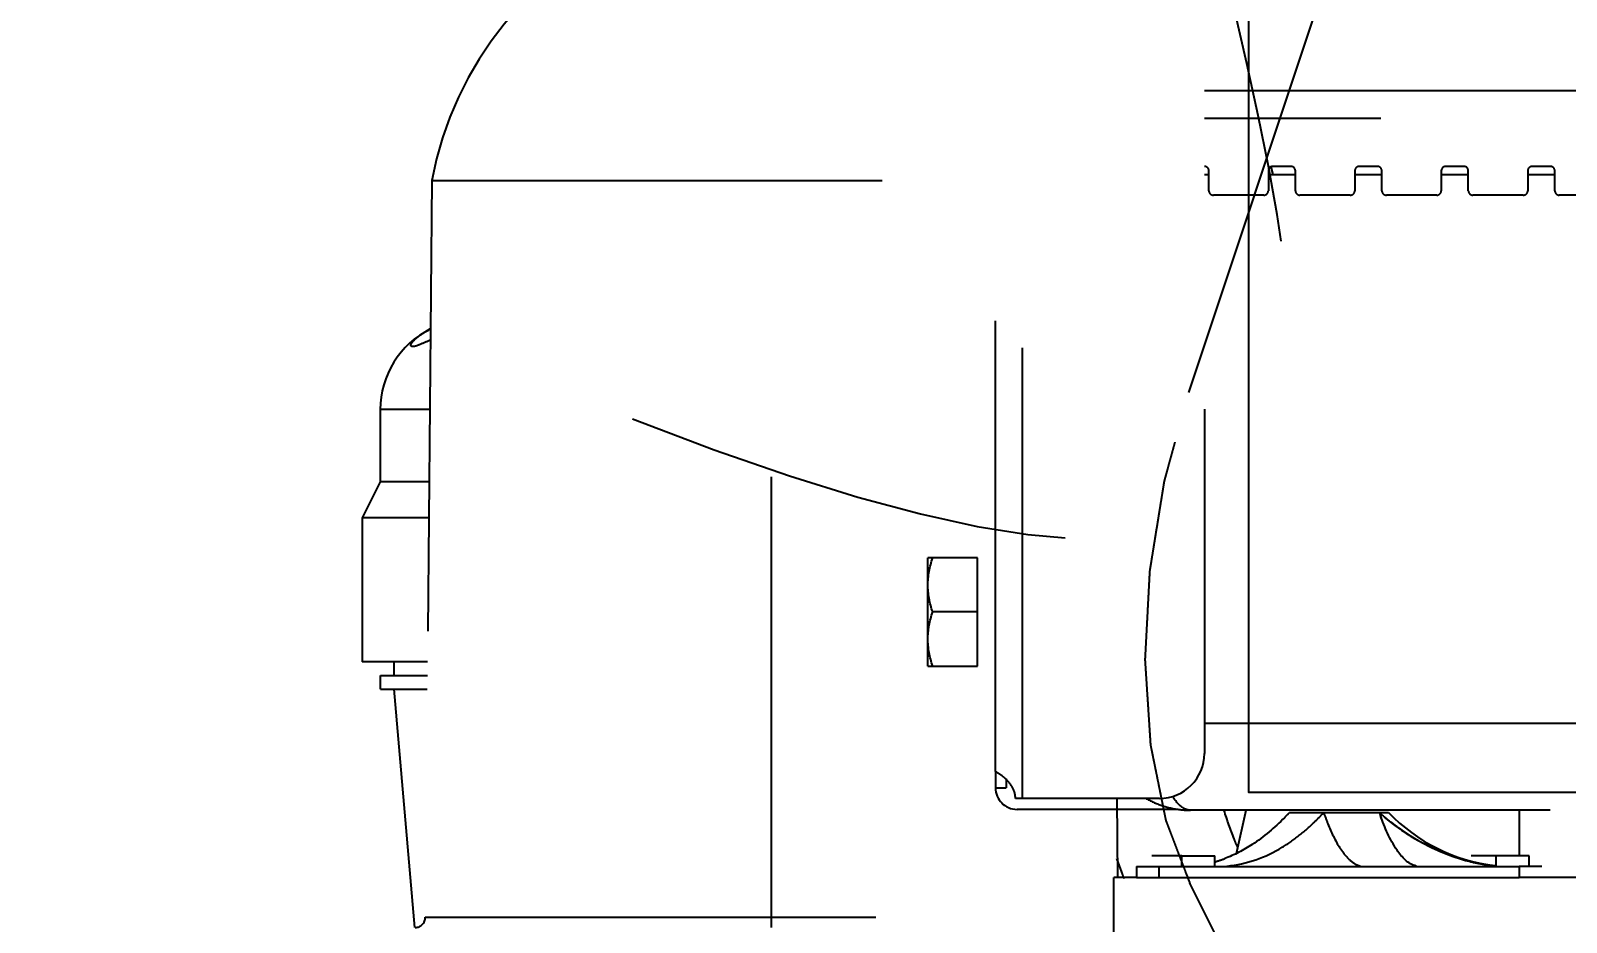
# Model space of a CAD drawing. Header units: millimetres. Extents: x 17886 to 18265, y -8727 to -7321.
# Drawn here: x 17945.317 to 17947.021, y -8147.687 to -8146.698 of the extents above; entities that cross this region are included whole.
import ezdxf

# ---------------------------------------------------------------- set-up
doc = ezdxf.new("R2010")
doc.units = ezdxf.units.MM
doc.linetypes.add('EPL_DASH', pattern=[1, 0.5, -0.5])
for name, color, linetype in [('09__AXIS', 7, 'Continuous'), ('09__COSM', 7, 'Continuous'), ('2588541_VG10DXF_CONTINUOUS_LINE', 7, 'Continuous'), ('2630768_VG06DXF_CONTINUOUS_LINE', 7, 'Continuous'), ('2761804_DXF_CONTINUOUS_LINE', 7, 'Continuous'), ('3583940_CP01DXF_CONTINUOUS_LINE', 7, 'Continuous'), ('3884027_DKREDXF_CONTINUOUS_LINE', 7, 'Continuous')]:
    doc.layers.add(name, color=color, linetype=linetype)
doc.styles.add('KOTE ZA MONNTAZU', font='simplex.shx', dxfattribs={"width": 0.7, "oblique": 8, "height": 1.4})
doc.dimstyles.new('KOTE ZA MONTAZU u cm', dxfattribs={"dimscale": 0, "dimtxt": 1.4, "dimasz": 1.25, "dimexe": 0.2, "dimexo": 0.1, "dimgap": 0.3, "dimtad": 1, "dimlfac": 10, "dimzin": 12, "dimdsep": 46, "dimtxsty": 'KOTE ZA MONNTAZU', "dimcen": 1.25, "dimclrt": 1, "dimadec": 0, "dimazin": 0, "dimtfac": 1, "dimtmove": 0, "dimatfit": 3, "dimfxl": 1, "dimtolj": 2, "dimtzin": 0, "dimarcsym": 0})

# ---------------------------------------------------------------- blocks, each defined once
blk = doc.blocks.new('*D248')
at = {"color": 0, "lineweight": -2, "transparency": 16777216}
for p, q in [((17947.7327, -8140.7029), (17944.8106, -8140.7029)), ((17945.0106, -8141.3029), (17945.0106, -8150.6434)), ((17945.359, -8151.2434), (17944.8106, -8151.2434))]:
    blk.add_line(p, q, dxfattribs=at)
at = {"color": 0, "transparency": 16777216}
for points in [[(17944.9106, -8141.3029), (17945.1106, -8141.3029), (17945.0106, -8140.7029)], [(17944.9106, -8150.6434), (17945.1106, -8150.6434), (17945.0106, -8151.2434)]]:
    blk.add_solid(points, dxfattribs=at)
at = {"layer": 'Defpoints', "color": 0, "transparency": 16777216}
for p in [(17947.8327, -8140.7029), (17945.0106, -8151.2434), (17945.459, -8151.2434)]:
    blk.add_point(p, dxfattribs=at)
at = {"color": 1, "transparency": 16777216, "insert": (17944.5306, -8145.9732), "char_height": 1.4, "width": 6.923188, "attachment_point": 5, "rotation": 90, "style": 'KOTE ZA MONNTAZU'}
blk.add_mtext('\\A2;{\\H0.4x;105.41cm}', dxfattribs=at)

msp = doc.modelspace()

# ---------------------------------------------------------------- linework, layer by layer
at = {"color": 1}
msp.add_lwpolyline([(17946.66896, -8142.39343), (17949.76896, -8142.39343), (17949.76896, -8147.54343), (17946.66896, -8147.54343)], close=True, dxfattribs=at)
at = {"layer": '09__AXIS', "color": 2, "linetype": 'EPL_DASH'}
msp.add_open_spline([(17945.98466, -8147.12843), (17946.4888, -8147.32665), (17946.88268, -8147.2349), (17946.47231, -8146.28161), (17946.73493, -8145.5981), (17946.68314, -8145.11145), (17946.68563, -8144.66197), (17946.68466, -8144.3951), (17946.68464, -8144.16176), (17946.68466, -8144.12843)], degree=3, knots=[0, 0, 0, 0, 0.1927419, 0.4304955, 0.6118392, 0.7858423, 0.8126121, 0.9732303, 1, 1, 1, 1], dxfattribs=at)
at = {"layer": '09__COSM', "color": 2, "linetype": 'EPL_DASH'}
for p, q in [((17946.60207, -8147.09921), (17946.77114, -8146.59199)), ((17946.81863, -8148.07436), (17946.60411, -8147.64532))]:
    msp.add_line(p, q, dxfattribs=at)
msp.add_open_spline([(17946.60411, -8147.64532), (17946.60241, -8147.64087), (17946.59986, -8147.63421), (17946.59647, -8147.62531), (17946.59392, -8147.61865), (17946.59137, -8147.61198), (17946.58883, -8147.60531), (17946.58628, -8147.59864), (17946.58416, -8147.59308), (17946.58246, -8147.58863), (17946.5814, -8147.58586), (17946.58055, -8147.58363), (17946.57992, -8147.58197), (17946.57928, -8147.5803), (17946.57864, -8147.57863), (17946.57811, -8147.57724), (17946.57774, -8147.57627), (17946.57753, -8147.57571), (17946.57737, -8147.5753), (17946.57721, -8147.57488), (17946.57709, -8147.57457), (17946.57701, -8147.57436), (17946.57698, -8147.57427), (17946.57695, -8147.5742), (17946.57693, -8147.57412), (17946.5769, -8147.57398), (17946.57686, -8147.57378), (17946.5768, -8147.57345), (17946.57671, -8147.57304), (17946.57658, -8147.57239), (17946.57641, -8147.57157), (17946.57621, -8147.57059), (17946.57595, -8147.56928), (17946.57562, -8147.56764), (17946.57522, -8147.56568), (17946.57469, -8147.56307), (17946.57402, -8147.5598), (17946.57323, -8147.55587), (17946.57243, -8147.55195), (17946.57137, -8147.54671), (17946.57004, -8147.54017), (17946.56845, -8147.53232), (17946.56686, -8147.52447), (17946.56553, -8147.51793), (17946.56447, -8147.5127), (17946.56367, -8147.50878), (17946.56287, -8147.50485), (17946.56221, -8147.50158), (17946.56168, -8147.49896), (17946.56128, -8147.497), (17946.56095, -8147.49537), (17946.56068, -8147.49406), (17946.56048, -8147.49308), (17946.56032, -8147.49226), (17946.56019, -8147.49161), (17946.5601, -8147.4912), (17946.56004, -8147.49087), (17946.56, -8147.49066), (17946.55997, -8147.49052), (17946.55995, -8147.49044), (17946.55995, -8147.49034), (17946.55994, -8147.49023), (17946.55992, -8147.48995), (17946.55989, -8147.48954), (17946.55986, -8147.48898), (17946.55982, -8147.48843), (17946.55977, -8147.48769), (17946.55969, -8147.4864), (17946.55957, -8147.48455), (17946.55943, -8147.48234), (17946.55928, -8147.48012), (17946.55914, -8147.4779), (17946.55895, -8147.47495), (17946.55871, -8147.47125), (17946.55833, -8147.46535), (17946.55785, -8147.45796), (17946.55727, -8147.44909), (17946.5567, -8147.44023), (17946.55622, -8147.43284), (17946.55583, -8147.42693), (17946.55555, -8147.4225), (17946.55526, -8147.41807), (17946.55497, -8147.41364), (17946.55473, -8147.40994), (17946.55454, -8147.40699), (17946.5544, -8147.40477), (17946.55425, -8147.40256), (17946.55413, -8147.40071), (17946.55404, -8147.39923), (17946.55398, -8147.39831), (17946.55393, -8147.39757), (17946.55389, -8147.39702), (17946.55386, -8147.39655), (17946.55384, -8147.39623), (17946.55383, -8147.39605), (17946.55382, -8147.39591), (17946.55383, -8147.39576), (17946.55384, -8147.39557), (17946.55386, -8147.39524), (17946.55388, -8147.39476), (17946.55391, -8147.39418), (17946.55395, -8147.39341), (17946.554, -8147.39245), (17946.55408, -8147.39092), (17946.55419, -8147.38899), (17946.55431, -8147.38669), (17946.55443, -8147.38439), (17946.55459, -8147.38131), (17946.55479, -8147.37747), (17946.55504, -8147.37286), (17946.55528, -8147.36825), (17946.55552, -8147.36365), (17946.55585, -8147.3575), (17946.55625, -8147.34982), (17946.55674, -8147.3406), (17946.55722, -8147.33138), (17946.55763, -8147.3237), (17946.55795, -8147.31756), (17946.55815, -8147.31372), (17946.55832, -8147.31064), (17946.55844, -8147.30834), (17946.55856, -8147.30603), (17946.55868, -8147.30373), (17946.55878, -8147.30181), (17946.55886, -8147.30027), (17946.55891, -8147.29931), (17946.55895, -8147.29854), (17946.55898, -8147.29806), (17946.559, -8147.29773), (17946.55901, -8147.29754), (17946.55905, -8147.29734), (17946.55908, -8147.2971), (17946.55915, -8147.29671), (17946.55922, -8147.29622), (17946.55935, -8147.29544), (17946.55951, -8147.29447), (17946.5597, -8147.2933), (17946.55995, -8147.29175), (17946.56026, -8147.2898), (17946.56064, -8147.28747), (17946.56114, -8147.28435), (17946.56177, -8147.28046), (17946.56252, -8147.27579), (17946.56328, -8147.27112), (17946.56428, -8147.2649), (17946.56554, -8147.25712), (17946.56705, -8147.24778), (17946.56856, -8147.23844), (17946.56981, -8147.23066), (17946.57082, -8147.22443), (17946.57157, -8147.21976), (17946.57233, -8147.21509), (17946.57296, -8147.2112), (17946.57346, -8147.20809), (17946.57384, -8147.20575), (17946.57415, -8147.20381), (17946.5744, -8147.20225), (17946.57459, -8147.20108), (17946.57475, -8147.20011), (17946.57487, -8147.19933), (17946.57495, -8147.19885), (17946.57501, -8147.19846), (17946.57506, -8147.19821), (17946.57508, -8147.19802), (17946.57513, -8147.19783), (17946.57523, -8147.19749), (17946.57536, -8147.19701), (17946.57557, -8147.19623), (17946.57583, -8147.19527), (17946.57625, -8147.19373), (17946.57678, -8147.1918), (17946.57741, -8147.18948), (17946.57804, -8147.18717), (17946.57868, -8147.18485), (17946.57952, -8147.18177), (17946.58057, -8147.17791), (17946.58226, -8147.17174), (17946.58437, -8147.16402), (17946.5869, -8147.15476), (17946.58942, -8147.1455), (17946.59195, -8147.13625), (17946.59448, -8147.12699), (17946.59785, -8147.11464), (17946.60038, -8147.10538), (17946.60207, -8147.09921)], degree=3, knots=[0, 0, 0, 0, 0.03125, 0.046875, 0.0625, 0.078125, 0.09375, 0.109375, 0.125, 0.1328125, 0.140625, 0.1445312, 0.1484375, 0.1523438, 0.15625, 0.1601562, 0.1621094, 0.1630859, 0.1640625, 0.1650391, 0.1660156, 0.1662598, 0.1665039, 0.166626, 0.166748, 0.1669922, 0.1674805, 0.1679688, 0.1689453, 0.1699219, 0.171875, 0.1738281, 0.1757812, 0.1796875, 0.1835938, 0.1875, 0.1953125, 0.203125, 0.2109375, 0.21875, 0.234375, 0.25, 0.265625, 0.28125, 0.2890625, 0.296875, 0.3046875, 0.3125, 0.3164062, 0.3203125, 0.3242188, 0.3261719, 0.328125, 0.3300781, 0.3310547, 0.3320312, 0.3325195, 0.3330078, 0.333252, 0.333374, 0.3334961, 0.3337402, 0.3339844, 0.3349609, 0.3359375, 0.3369141, 0.3378906, 0.3398438, 0.34375, 0.3476562, 0.3515625, 0.3554688, 0.359375, 0.3671875, 0.375, 0.390625, 0.40625, 0.421875, 0.4375, 0.4453125, 0.453125, 0.4609375, 0.46875, 0.4765625, 0.4804688, 0.484375, 0.4882812, 0.4921875, 0.4941406, 0.4960938, 0.4970703, 0.4980469, 0.4990234, 0.4995117, 0.4997559, 0.5, 0.5002441, 0.5004883, 0.5009766, 0.5019531, 0.5029297, 0.5039062, 0.5058594, 0.5078125, 0.5117188, 0.515625, 0.5195312, 0.5234375, 0.53125, 0.5390625, 0.546875, 0.5546875, 0.5625, 0.578125, 0.59375, 0.609375, 0.625, 0.6328125, 0.640625, 0.6445312, 0.6484375, 0.6523438, 0.65625, 0.6601562, 0.6621094, 0.6640625, 0.6650391, 0.6660156, 0.6665039, 0.666748, 0.6669922, 0.6674805, 0.6679688, 0.6689453, 0.6699219, 0.671875, 0.6738281, 0.6757812, 0.6796875, 0.6835938, 0.6875, 0.6953125, 0.703125, 0.7109375, 0.71875, 0.734375, 0.75, 0.765625, 0.78125, 0.7890625, 0.796875, 0.8046875, 0.8125, 0.8164062, 0.8203125, 0.8242188, 0.8261719, 0.828125, 0.8300781, 0.8310547, 0.8320312, 0.8325195, 0.8330078, 0.833252, 0.8334961, 0.8339844, 0.8349609, 0.8359375, 0.8378906, 0.8398438, 0.84375, 0.8476562, 0.8515625, 0.8554688, 0.859375, 0.8671875, 0.875, 0.890625, 0.90625, 0.921875, 0.9375, 0.953125, 0.96875, 1, 1, 1, 1], dxfattribs=at)
at = {"layer": '2588541_VG10DXF_CONTINUOUS_LINE', "color": 7, "linetype": 'EPL_DASH'}
msp.add_line((17946.69322, -8146.84898), (17946.69534, -8146.85761), dxfattribs=at)
at = {"layer": '2630768_VG06DXF_CONTINUOUS_LINE', "color": 7, "linetype": 'EPL_DASH'}
for centre, radius, start, end in [((17946.99358, -8147.45733), 0.49767, 198.65894, 200.61935), ((17946.97772, -8147.46321), 0.48076, 200.62929, 200.86163), ((17946.97222, -8147.46531), 0.47487, 200.86097, 201.41428)]:
    msp.add_arc(centre, radius, start, end, dxfattribs=at)
msp.add_open_spline([(17946.65658, -8147.60421), (17946.65517, -8147.60104), (17946.64949, -8147.58763), (17946.6447, -8147.57385), (17946.64148, -8147.56324)], degree=3, knots=[0, 0, 0, 0, 0.2382976, 1, 1, 1, 1], dxfattribs=at)
at = {"layer": '2761804_DXF_CONTINUOUS_LINE', "color": 7, "linetype": 'EPL_DASH'}
for p, q in [((17945.70466, -8147.11843), (17945.70466, -8147.19843)), ((17945.75954, -8147.11843), (17945.70466, -8147.11843)), ((17945.70466, -8147.19843), (17945.68466, -8147.23843)), ((17945.75884, -8147.19843), (17945.70466, -8147.19843)), ((17945.68466, -8147.23843), (17945.68466, -8147.39843)), ((17945.75849, -8147.23843), (17945.68466, -8147.23843)), ((17945.75709, -8147.39843), (17945.68466, -8147.39843)), ((17945.71995, -8147.41343), (17945.71995, -8147.39843)), ((17945.70495, -8147.42843), (17945.70495, -8147.41343)), ((17945.70495, -8147.41343), (17945.75696, -8147.41343)), ((17945.70495, -8147.42843), (17945.75683, -8147.42843)), ((17945.7431, -8147.69305), (17945.71995, -8147.42843))]:
    msp.add_line(p, q, dxfattribs=at)
msp.add_arc((17945.80466, -8147.11843), 0.1, 116.44954, 180, dxfattribs=at)
for points, knots in [([(17945.74051, -8147.04843), (17945.73999, -8147.04843), (17945.73888, -8147.04836), (17945.73838, -8147.04654), (17945.73953, -8147.04458), (17945.74147, -8147.04201), (17945.74467, -8147.03896), (17945.75075, -8147.03412), (17945.75621, -8147.03088), (17945.7602, -8147.02888)], [0, 0, 0, 0, 0.0491702, 0.0884146, 0.1540752, 0.2575486, 0.3987865, 0.5736415, 1, 1, 1, 1]), ([(17945.76, -8147.04145), (17945.75604, -8147.04316), (17945.74975, -8147.04576), (17945.74311, -8147.04843), (17945.74051, -8147.04843)], [0, 0, 0, 0, 0.6231056, 1, 1, 1, 1])]:
    msp.add_open_spline(points, degree=3, knots=knots, dxfattribs=at)
at = {"layer": '3583940_CP01DXF_CONTINUOUS_LINE', "color": 6, "linetype": 'EPL_DASH'}
for p, q in [((17945.76177, -8146.86409), (17945.75461, -8147.68172)), ((17945.76177, -8146.86409), (17946.38746, -8146.86409)), ((17946.13896, -8147.69305), (17946.13896, -8146.86409)), ((17946.52216, -8147.54993), (17946.52293, -8147.6374)), ((17945.75461, -8147.68172), (17946.51896, -8147.68172))]:
    msp.add_line(p, q, dxfattribs=at)
for centre, radius, start, end in [((17946.13896, -8146.93359), 0.38354, 111.8453, 169.55953), ((17945.74318, -8147.68162), 0.01143, 270, 359.49784)]:
    msp.add_arc(centre, radius, start, end, dxfattribs=at)
at = {"layer": '3884027_DKREDXF_CONTINUOUS_LINE', "color": 6, "linetype": 'EPL_DASH'}
for p, q in [((17946.38746, -8147.51993), (17946.38746, -8141.06793)), ((17946.41746, -8147.54993), (17946.41746, -8141.06793)), ((17946.61946, -8141.11793), (17946.61946, -8147.49993)), ((17946.61946, -8146.76443), (17949.81546, -8146.76443)), ((17949.81546, -8146.79543), (17946.61946, -8146.79543)), ((17946.68546, -8146.88043), (17946.62946, -8146.88043)), ((17946.78146, -8146.88043), (17946.72546, -8146.88043)), ((17946.87746, -8146.88043), (17946.82146, -8146.88043)), ((17946.97346, -8146.88043), (17946.91746, -8146.88043)), ((17947.06946, -8146.88043), (17947.01346, -8146.88043)), ((17946.31246, -8147.40293), (17946.31246, -8147.28293)), ((17946.36746, -8147.28293), (17946.31246, -8147.28293)), ((17946.36746, -8147.34293), (17946.31782, -8147.34293)), ((17946.61946, -8147.46642), (17947.86146, -8147.46642)), ((17946.56946, -8147.54993), (17946.41746, -8147.54993)), ((17946.65528, -8147.61084), (17946.66601, -8147.56293)), ((17946.71396, -8147.56543), (17946.71367, -8147.56574)), ((17946.96896, -8147.56293), (17946.96896, -8147.61343)), ((17946.59446, -8147.61343), (17946.63106, -8147.61343)), ((17946.63106, -8147.62543), (17946.63106, -8147.61343)), ((17946.98006, -8147.62543), (17946.98006, -8147.61343)), ((17946.51896, -8147.88253), (17946.51896, -8147.63743)), ((17946.54396, -8147.63743), (17946.51896, -8147.63743)), ((17946.54396, -8147.62543), (17946.96896, -8147.62543)), ((17946.56896, -8147.62543), (17946.56896, -8147.63743)), ((17949.46896, -8147.63743), (17946.96896, -8147.63743))]:
    msp.add_line(p, q, dxfattribs=at)
at = {"layer": '3884027_DKREDXF_CONTINUOUS_LINE', "color": 7, "linetype": 'EPL_DASH'}
for p, q in [((17946.62446, -8146.87543), (17946.62446, -8146.85343)), ((17946.69046, -8146.85343), (17946.69046, -8146.87543)), ((17946.71546, -8146.84843), (17946.69546, -8146.84843)), ((17946.72046, -8146.87543), (17946.72046, -8146.85343)), ((17946.78646, -8146.85343), (17946.78646, -8146.87543)), ((17946.81146, -8146.84843), (17946.79146, -8146.84843)), ((17946.81646, -8146.87543), (17946.81646, -8146.85343)), ((17946.88246, -8146.85343), (17946.88246, -8146.87543)), ((17946.90746, -8146.84843), (17946.88746, -8146.84843)), ((17946.91246, -8146.87543), (17946.91246, -8146.85343)), ((17946.97846, -8146.85343), (17946.97846, -8146.87543)), ((17947.00346, -8146.84843), (17946.98346, -8146.84843)), ((17947.00846, -8146.87543), (17947.00846, -8146.85343)), ((17946.61946, -8146.85762), (17946.62446, -8146.85762)), ((17946.69046, -8146.85761), (17946.72046, -8146.85761)), ((17946.78646, -8146.85761), (17946.81646, -8146.85761)), ((17946.88246, -8146.85761), (17946.91246, -8146.85761)), ((17946.97846, -8146.85761), (17947.00846, -8146.85761)), ((17946.36746, -8147.40293), (17946.36746, -8147.28293)), ((17946.31246, -8147.40293), (17946.36746, -8147.40293)), ((17946.38746, -8147.51993), (17946.38746, -8147.53793)), ((17946.38746, -8147.53793), (17946.39946, -8147.53793)), ((17946.39946, -8147.52844), (17946.39946, -8147.53793)), ((17946.41746, -8147.54993), (17946.4097, -8147.54993)), ((17946.59033, -8147.56193), (17946.41146, -8147.56193)), ((17950.00346, -8147.56293), (17946.60414, -8147.56293)), ((17946.71396, -8147.56543), (17946.82396, -8147.56543)), ((17946.59446, -8147.61343), (17946.56117, -8147.61343)), ((17946.59446, -8147.62543), (17946.59446, -8147.61343)), ((17946.98006, -8147.61343), (17946.9158, -8147.61343)), ((17946.94346, -8147.62543), (17946.94346, -8147.61343)), ((17946.54396, -8147.62543), (17946.54396, -8147.63743)), ((17946.54396, -8147.63743), (17946.96896, -8147.63743)), ((17946.96896, -8147.62543), (17946.96896, -8147.63743)), ((17946.99396, -8147.62543), (17946.96896, -8147.62543))]:
    msp.add_line(p, q, dxfattribs=at)
for centre, radius, start, end in [((17946.61946, -8146.85343), 0.005, 0, 90), ((17946.69546, -8146.85343), 0.005, 90, 180), ((17946.71546, -8146.85343), 0.005, 0, 90), ((17946.79146, -8146.85343), 0.005, 90, 180), ((17946.81146, -8146.85343), 0.005, 0, 90), ((17946.88746, -8146.85343), 0.005, 90, 180), ((17946.90746, -8146.85343), 0.005, 0, 90), ((17946.98346, -8146.85343), 0.005, 90, 180), ((17947.00346, -8146.85343), 0.005, 0, 90), ((17946.62946, -8146.87543), 0.005, 180, 270), ((17946.68546, -8146.87543), 0.005, 270, 0), ((17946.72546, -8146.87543), 0.005, 180, 270), ((17946.78146, -8146.87543), 0.005, 270, 0), ((17946.82146, -8146.87543), 0.005, 180, 270), ((17946.87746, -8146.87543), 0.005, 270, 0), ((17946.91746, -8146.87543), 0.005, 180, 270), ((17946.97346, -8146.87543), 0.005, 270, 0), ((17947.01346, -8146.87543), 0.005, 180, 270), ((17946.41146, -8147.53793), 0.024, 180, 270), ((17946.60414, -8147.46293), 0.1, 240.03529, 251.35206), ((17946.60414, -8147.46293), 0.1, 262.95721, 267.69878), ((17946.41229, -8147.27781), 0.41682, 315.25038, 316.30778), ((17947.32123, -8147.38037), 0.54033, 200.06334, 200.41453), ((17947.12741, -8147.19517), 0.48553, 229.74955, 230.65812), ((17947.26299, -8147.40184), 0.47826, 200.04093, 200.81095), ((17946.97736, -8147.38804), 0.24102, 237.50512, 239.61754), ((17946.59185, -8147.48334), 0.14238, 285.98939, 290.62537), ((17946.96177, -8147.42172), 0.20375, 256.56853, 261.09015), ((17946.96142, -8147.42379), 0.20165, 261.08815, 264.52185)]:
    msp.add_arc(centre, radius, start, end, dxfattribs=at)
at = {"layer": '3884027_DKREDXF_CONTINUOUS_LINE', "color": 6, "linetype": 'EPL_DASH'}
for centre, radius, start, end in [((17946.56946, -8147.49993), 0.05, 270, 0), ((17946.60414, -8147.46293), 0.1, 251.35206, 262.95721), ((17946.60414, -8147.46293), 0.1, 267.69878, 270), ((17946.96396, -8147.4321), 0.19333, 223.60282, 263.48163)]:
    msp.add_arc(centre, radius, start, end, dxfattribs=at)
for points in [[(17946.31246, -8147.31293), (17946.31246, -8147.30277), (17946.31461, -8147.29257), (17946.31782, -8147.28293)], [(17946.31782, -8147.34293), (17946.31461, -8147.33329), (17946.31246, -8147.32309), (17946.31246, -8147.31293)], [(17946.31246, -8147.37293), (17946.31246, -8147.36277), (17946.31461, -8147.35257), (17946.31782, -8147.34293)], [(17946.31782, -8147.40293), (17946.31461, -8147.39329), (17946.31246, -8147.38309), (17946.31246, -8147.37293)], [(17946.40761, -8147.54006), (17946.40578, -8147.53579), (17946.40281, -8147.53197), (17946.39946, -8147.52876)], [(17946.4097, -8147.54993), (17946.4097, -8147.54657), (17946.40893, -8147.54315), (17946.40761, -8147.54006)]]:
    msp.add_open_spline(points, degree=3, dxfattribs=at)
for points, knots in [([(17946.38941, -8147.52111), (17946.38893, -8147.52081), (17946.38829, -8147.52041), (17946.38763, -8147.52003), (17946.38746, -8147.51993)], [0, 0, 0, 0, 0.7454148, 1, 1, 1, 1]), ([(17946.39946, -8147.52876), (17946.39851, -8147.52785), (17946.39534, -8147.52507), (17946.39188, -8147.52264), (17946.38941, -8147.52111)], [0, 0, 0, 0, 0.3111504, 1, 1, 1, 1]), ([(17946.59854, -8147.56178), (17946.59724, -8147.56124), (17946.59135, -8147.55787), (17946.58716, -8147.5522), (17946.58446, -8147.54761)], [0, 0, 0, 0, 0.2087217, 1, 1, 1, 1]), ([(17946.60414, -8147.56293), (17946.6032, -8147.56293), (17946.60128, -8147.56273), (17946.59944, -8147.56215), (17946.59854, -8147.56178)], [0, 0, 0, 0, 0.4911299, 1, 1, 1, 1])]:
    msp.add_open_spline(points, degree=3, knots=knots, dxfattribs=at)
at = {"layer": '3884027_DKREDXF_CONTINUOUS_LINE', "color": 7, "linetype": 'EPL_DASH'}
for points in [[(17946.70831, -8147.57125), (17946.69739, -8147.58225), (17946.68556, -8147.59252), (17946.67258, -8147.60098)], [(17946.74121, -8147.57647), (17946.74485, -8147.57297), (17946.74839, -8147.56938), (17946.75188, -8147.56574)], [(17946.75188, -8147.56574), (17946.75318, -8147.5693), (17946.75451, -8147.57286), (17946.75592, -8147.57638)], [(17946.8137, -8147.56574), (17946.81807, -8147.56943), (17946.8225, -8147.57307), (17946.82702, -8147.57658)], [(17946.84788, -8147.59133), (17946.83804, -8147.58506), (17946.82864, -8147.57806), (17946.81961, -8147.57067)], [(17946.72448, -8147.59112), (17946.7303, -8147.58653), (17946.73586, -8147.5816), (17946.74121, -8147.57647)], [(17946.75592, -8147.57638), (17946.7596, -8147.58565), (17946.76371, -8147.59482), (17946.76896, -8147.6033)], [(17946.82702, -8147.57658), (17946.85681, -8147.59969), (17946.89293, -8147.61716), (17946.93019, -8147.62301)], [(17946.67258, -8147.60098), (17946.663, -8147.60723), (17946.65272, -8147.61257), (17946.642, -8147.6166)], [(17946.76896, -8147.6033), (17946.77163, -8147.60761), (17946.77462, -8147.61178), (17946.77812, -8147.61545)], [(17946.91444, -8147.61989), (17946.8938, -8147.61497), (17946.87377, -8147.60669), (17946.85546, -8147.59596)], [(17946.77812, -8147.61545), (17946.78094, -8147.61841), (17946.78417, -8147.62112), (17946.78782, -8147.62298)]]:
    msp.add_open_spline(points, degree=3, dxfattribs=at)
for points, knots in [([(17946.85458, -8147.62485), (17946.84565, -8147.62264), (17946.82823, -8147.60344), (17946.81979, -8147.58215), (17946.81484, -8147.56884)], [0, 0, 0, 0, 0.3933407, 1, 1, 1, 1]), ([(17946.64484, -8147.62485), (17946.66627, -8147.62282), (17946.69485, -8147.61251), (17946.71858, -8147.59578), (17946.72448, -8147.59112)], [0, 0, 0, 0, 0.741103, 1, 1, 1, 1]), ([(17946.78782, -8147.62298), (17946.78862, -8147.62339), (17946.79023, -8147.62411), (17946.79192, -8147.62464), (17946.79276, -8147.62485)], [0, 0, 0, 0, 0.5097065, 1, 1, 1, 1])]:
    msp.add_open_spline(points, degree=3, knots=knots, dxfattribs=at)

# ---------------------------------------------------------------- dimensions: what is measured, and where the dimension line sits
at = {"color": 4}
dim = msp.add_linear_dim(base=(17945.0105699144, -8151.2434313323), p1=(17947.8327127235, -8140.7029313323), p2=(17945.4589626969, -8151.2434313323), angle=270, text='{\\H0.4x;<>}', dimstyle='KOTE ZA MONTAZU u cm', override={"dimscale": 1, "dimasz": 0.6, "dimexe": 0.2, "dimgap": 0.2, "dimdec": 2, "dimpost": 'cm'}, dxfattribs=at)
dim.commit()
dim.dimension.update_dxf_attribs({"geometry": '*D248', "text_midpoint": (17945.0105699144, -8145.9731813323), "dimtype": 160})

doc.saveas('drawing.dxf')
